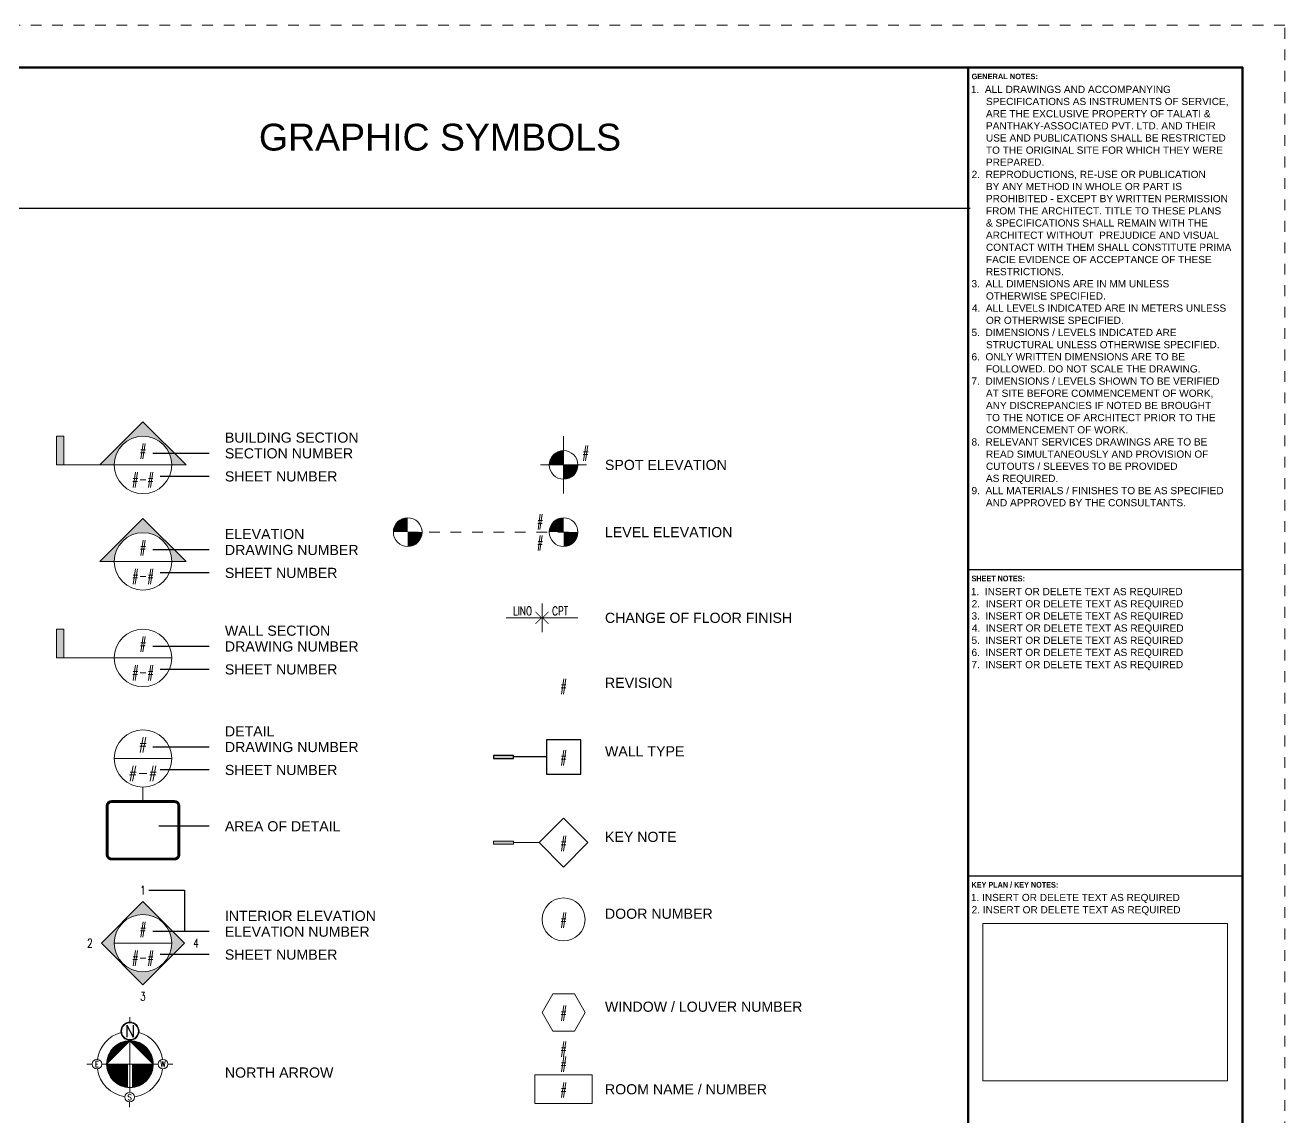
# Paper-space layout 'Symbols A2-1' of a CAD drawing. Header units: inches. Extents: x 0 to 23.5, y -3.2 to 17.1.
# Drawn here: x 11.75 to 23.5, y 6.95 to 17.13 of the extents above; entities that cross this region are included whole.
import ezdxf
from ezdxf.enums import TextEntityAlignment as Align

# ---------------------------------------------------------------- set-up
doc = ezdxf.new("R2010")
doc.units = ezdxf.units.IN
doc.linetypes.add('DASHDOT', pattern=[1, 0.5, -0.25, 0, -0.25])
doc.linetypes.add('HIDDEN', pattern=[0.375, 0.25, -0.125])
for name, color, linetype, lineweight in [('A-ANNO-SYMB', 152, 'Continuous', 5), ('A-DOOR-IDEN', 4, 'Continuous', 5), ('A-GLAZ-IDEN', 4, 'Continuous', 5), ('A-ROOM-IDEN', 10, 'Continuous', 5), ('G-ANNO-TEXT', 3, 'Continuous', 15), ('G-ANNO-TEXT-BOLD', 1, 'Continuous', 15), ('G-ANNO-TTLB', 7, 'Continuous', 50), ('G-PAPR-MEDM', 6, 'Continuous', 30), ('G-PAPR-THCK', 4, 'Continuous', 100), ('G-PAPR-THIN', 20, 'Continuous', 5)]:
    doc.layers.add(name, color=color, linetype=linetype, lineweight=lineweight)
doc.layers.add('A-ANNO-TXT', color=4, linetype='Continuous')
doc.layers.add('A-WALL', color=152, linetype='Continuous')
doc.layers.add('G-ANNO-REFR', color=253, linetype='DASHDOT', lineweight=5, plot=False)
doc.styles.add('C2', font='romanc.shx')
doc.styles.add('C3', font='romanc.shx', dxfattribs={"width": 0.9, "height": 9})
doc.styles.add('LLARGE', font='arial.ttf', dxfattribs={"height": 0.25})
doc.styles.add('NOTES', font='arial.ttf', dxfattribs={"height": 2})
doc.styles.add('NOTES_ROMANS', font='romans.shx', dxfattribs={"width": 0.75})
doc.styles.add('Small text', font='arial.ttf', dxfattribs={"height": 2.4})
doc.styles.add('SUB-TITLE', font='swisscb.ttf')
doc.styles.add('SUB-TITLE-2', font='swissc.ttf')
doc.styles.add('TITLE', font='swisscb.ttf')

# ---------------------------------------------------------------- blocks, each defined once
blk = doc.blocks.new('KEY CONTAINER')
blk.add_lwpolyline([(0, 0), (67.86, 0), (67.86, 43.58), (0, 43.58)], close=True)
blk = doc.blocks.new('*U171')
at = {"layer": 'G-ANNO-REFR'}
blk.add_lwpolyline([(0, 0), (597, 0), (597, 435), (0, 435)], close=True, dxfattribs=at)
at = {"layer": 'G-PAPR-MEDM'}
for points in [[(522, 306.09), (587, 306.09)], [(522, 233.49), (587, 233.49)]]:
    blk.add_lwpolyline(points, dxfattribs=at)
at = {"layer": 'G-PAPR-THCK'}
blk.add_lwpolyline([(20, 425), (587, 425), (587, 10), (20, 10)], close=True, dxfattribs=at)
blk.add_lwpolyline([(522, 10), (522, 425)], dxfattribs=at)
at = {"layer": 'G-PAPR-THIN'}
blk.add_lwpolyline([(522, 425), (587, 425), (587, 10), (522, 10)], close=True, dxfattribs=at)
at = {"layer": 'G-PAPR-THIN', "xscale": 0.8552631579099921, "yscale": 0.8552631579099921, "zscale": 0.8552631579099921}
blk.add_blockref('KEY CONTAINER', (525.42, 184.92), dxfattribs=at)
at = {"layer": 'G-ANNO-TEXT'}
for tag, p, height, style in [('GENERAL_NOTES_001', (522.6, 418.95), 1.71, 'NOTES'), ('GENERAL_NOTES_002', (522.86, 416.07), 1.71, 'NOTES'), ('GENERAL_NOTES_003', (522.86, 413.19), 1.71, 'NOTES'), ('GENERAL_NOTES_004', (522.86, 410.31), 1.71, 'NOTES'), ('GENERAL_NOTES_005', (522.86, 407.43), 1.71, 'NOTES'), ('GENERAL_NOTES_006', (522.86, 404.55), 1.71, 'NOTES'), ('GENERAL_NOTES_007', (522.86, 401.7), 1.71, 'NOTES'), ('GENERAL_NOTES_008', (522.79, 398.82), 1.71, 'NOTES'), ('GENERAL_NOTES_009', (522.86, 395.93), 1.71, 'NOTES'), ('GENERAL_NOTES_010', (522.86, 393.05), 1.71, 'NOTES'), ('GENERAL_NOTES_011', (522.86, 390.17), 1.71, 'NOTES'), ('GENERAL_NOTES_012', (522.86, 387.29), 1.71, 'NOTES'), ('GENERAL_NOTES_013', (522.86, 384.41), 1.71, 'NOTES'), ('GENERAL_NOTES_014', (522.86, 381.53), 1.71, 'NOTES'), ('GENERAL_NOTES_015', (522.86, 378.65), 1.71, 'NOTES'), ('GENERAL_NOTES_016', (522.86, 375.77), 1.71, 'NOTES'), ('GENERAL_NOTES_017', (522.75, 372.89), 1.71, 'NOTES'), ('GENERAL_NOTES_018', (522.86, 370), 1.71, 'NOTES'), ('GENERAL_NOTES_019', (522.82, 367.12), 1.71, 'NOTES'), ('GENERAL_NOTES_020', (522.86, 364.24), 1.71, 'NOTES'), ('GENERAL_NOTES_021', (522.76, 361.36), 1.71, 'NOTES'), ('GENERAL_NOTES_022', (522.86, 358.48), 1.71, 'NOTES'), ('GENERAL_NOTES_023', (522.77, 355.6), 1.71, 'NOTES'), ('GENERAL_NOTES_024', (522.86, 352.72), 1.71, 'NOTES'), ('GENERAL_NOTES_025', (522.74, 349.84), 1.71, 'NOTES'), ('GENERAL_NOTES_026', (522.86, 346.96), 1.71, 'NOTES'), ('GENERAL_NOTES_027', (522.86, 344.07), 1.71, 'NOTES'), ('GENERAL_NOTES_028', (522.86, 341.19), 1.71, 'NOTES'), ('GENERAL_NOTES_029', (522.86, 338.31), 1.71, 'NOTES'), ('GENERAL_NOTES_030', (522.76, 335.43), 1.71, 'NOTES'), ('GENERAL_NOTES_031', (522.86, 332.55), 1.71, 'NOTES'), ('GENERAL_NOTES_032', (522.86, 329.67), 1.71, 'NOTES'), ('GENERAL_NOTES_033', (522.86, 326.79), 1.71, 'NOTES'), ('GENERAL_NOTES_034', (522.76, 323.91), 1.71, 'NOTES'), ('GENERAL_NOTES_035', (522.86, 321.02), 1.71, 'NOTES'), ('SHEET_NOTES_001', (522.6, 299.97), 1.71, 'NOTES'), ('SHEET_NOTES_002', (522.79, 297.09), 1.71, 'NOTES'), ('SHEET_NOTES_003', (522.75, 294.21), 1.71, 'NOTES'), ('SHEET_NOTES_004', (522.82, 291.33), 1.71, 'NOTES'), ('SHEET_NOTES_005', (522.76, 288.45), 1.71, 'NOTES'), ('SHEET_NOTES_006', (522.77, 285.57), 1.71, 'NOTES'), ('SHEET_NOTES_007', (522.74, 282.68), 1.71, 'NOTES'), ('KEY_NOTES_001', (522.6, 227.5), 1.71, 'NOTES'), ('KEY_NOTES_002', (522.79, 224.62), 1.71, 'NOTES'), ('CLIENTNAME', (522.76, 103.62), 2.57, 'SUB-TITLE-2'), ('CLIENTADDRESS1', (522.76, 100.14), 1.71, 'SUB-TITLE-2'), ('CLIENTADDRESS2', (522.76, 97.24), 1.71, 'SUB-TITLE-2'), ('CLIENTPHONE', (522.76, 94.39), 1.71, 'SUB-TITLE-2'), ('DRAWING_NO', (538.25, 58.25), 3.42, 'SUB-TITLE-2')]:
    blk.add_attdef(tag, p, '', height=height, dxfattribs=dict(at, style=style))
at = {"layer": 'G-ANNO-TEXT', "style": 'SUB-TITLE-2'}
for tag, p in [('REV_NO14', (524.7, 172.4)), ('REV_DATE14', (532.24, 172.4)), ('DRAWN_BY14', (542.01, 172.4)), ('CHECKED_BY14', (552.92, 172.4)), ('REV_NO13', (524.7, 168.98)), ('REV_DATE13', (532.24, 168.98)), ('DRAWN_BY13', (542.01, 168.98)), ('CHECKED_BY13', (552.92, 168.98)), ('REV_NO12', (524.7, 165.56)), ('REV_DATE12', (532.24, 165.56)), ('DRAWN_BY12', (542.01, 165.56)), ('CHECKED_BY12', (552.92, 165.56)), ('REV_NO11', (524.7, 162.14)), ('REV_DATE11', (532.24, 162.14)), ('DRAWN_BY11', (542.01, 162.14)), ('CHECKED_BY11', (552.92, 162.14)), ('REV_NO10', (524.7, 158.72)), ('REV_DATE10', (532.24, 158.72)), ('DRAWN_BY10', (542.01, 158.72)), ('CHECKED_BY10', (552.92, 158.72)), ('REV_NO9', (524.7, 155.3)), ('REV_DATE9', (532.24, 155.3)), ('DRAWN_BY9', (542.01, 155.3)), ('CHECKED_BY9', (552.92, 155.3)), ('REV_NO8', (524.7, 151.88)), ('REV_DATE8', (532.24, 151.88)), ('DRAWN_BY8', (542.01, 151.88)), ('CHECKED_BY8', (552.92, 151.88)), ('REV_NO7', (524.7, 148.46)), ('REV_DATE7', (532.24, 148.46)), ('DRAWN_BY7', (542.01, 148.46)), ('CHECKED_BY7', (552.92, 148.46)), ('REV_NO6', (524.7, 145.03)), ('REV_DATE6', (532.24, 145.03)), ('DRAWN_BY6', (542.01, 145.03)), ('CHECKED_BY6', (552.92, 145.03)), ('REV_NO5', (524.7, 141.61)), ('REV_DATE5', (532.24, 141.61)), ('DRAWN_BY5', (542.01, 141.61)), ('CHECKED_BY5', (552.92, 141.61)), ('REV_NO4', (524.7, 138.19)), ('REV_DATE4', (532.24, 138.19)), ('DRAWN_BY4', (542.01, 138.19)), ('CHECKED_BY4', (552.92, 138.19)), ('REV_NO3', (524.7, 134.77)), ('REV_DATE3', (532.24, 134.77)), ('DRAWN_BY3', (542.01, 134.77)), ('CHECKED_BY3', (552.92, 134.77)), ('REV_NO2', (524.7, 131.35)), ('REV_DATE2', (532.24, 131.35)), ('DRAWN_BY2', (542.01, 131.35)), ('CHECKED_BY2', (552.92, 131.35)), ('REV_NO1', (524.7, 127.93)), ('REV_DATE1', (532.24, 127.93)), ('DRAWN_BY1', (542.01, 127.93)), ('CHECKED_BY1', (552.92, 127.93)), ('REV_NO0', (524.7, 124.51)), ('REV_DATE0', (532.24, 124.51)), ('DRAWN_BY0', (542.01, 124.51)), ('CHECKED_BY0', (552.92, 124.51))]:
    blk.add_attdef(tag, text='', height=1.37, dxfattribs=at).set_placement(p, align=Align.MIDDLE)
for tag, p in [('REV_DESCRIPTION14', (559.75, 172.4)), ('REV_DESCRIPTION13', (559.75, 168.98)), ('REV_DESCRIPTION12', (559.75, 165.56)), ('REV_DESCRIPTION11', (559.75, 162.14)), ('REV_DESCRIPTION10', (559.75, 158.72)), ('REV_DESCRIPTION9', (559.75, 155.3)), ('REV_DESCRIPTION8', (559.75, 151.88)), ('REV_DESCRIPTION7', (559.75, 148.46)), ('REV_DESCRIPTION6', (559.75, 145.03)), ('REV_DESCRIPTION5', (559.75, 141.61)), ('REV_DESCRIPTION4', (559.75, 138.19)), ('REV_DESCRIPTION3', (559.75, 134.77)), ('REV_DESCRIPTION2', (559.75, 131.35)), ('REV_DESCRIPTION1', (559.75, 127.93)), ('REV_DESCRIPTION0', (559.75, 124.51))]:
    blk.add_attdef(tag, text='', height=1.37, dxfattribs=at).set_placement(p, align=Align.MIDDLE_LEFT)
for tag, p in [('PROJECT_NAME1', (538.25, 91.88)), ('PROJECT_NAME2', (538.25, 88.46)), ('PROJECT_CODE', (538.25, 84.41)), ('RELEASE', (538.25, 80.62)), ('STAGE', (538.25, 76.76)), ('DRAWING_TITLE', (538.25, 72.91))]:
    blk.add_attdef(tag, text='', height=2.05, dxfattribs=at).set_placement(p, align=Align.TOP_LEFT)
at = {"layer": 'G-ANNO-TEXT'}
for tag, height, style, p in [('CURRENT_REV', 3.42, 'TITLE', (579.3, 58.25)), ('DRAWN_BY', 2.05, 'SUB-TITLE-2', (529.7, 50.63)), ('CHECKED_BY', 2.05, 'SUB-TITLE-2', (545.95, 50.63)), ('SCALE', 2.05, 'SUB-TITLE-2', (563.05, 50.63)), ('ISSUE_DATE', 2.05, 'SUB-TITLE-2', (579.3, 50.63))]:
    blk.add_attdef(tag, text='', height=height, dxfattribs=dict(at, style=style)).set_placement(p, align=Align.CENTER)
at = {"layer": 'G-ANNO-TEXT', "style": 'SUB-TITLE'}
blk.add_attdef('FILE_NAME', text='', height=1.37, rotation=90, dxfattribs=at).set_placement((587.85, 19.35), align=Align.TOP_LEFT)
at = {"layer": 'G-PAPR-MEDM', "style": 'TITLE'}
blk.add_text('GENERAL NOTES:', height=1.2829, dxfattribs=at).set_placement((522.76, 422.22))
at = {"layer": 'G-PAPR-MEDM', "lineweight": 50, "style": 'TITLE'}
for s, p in [('SHEET NOTES:', (522.76, 303.25)), ('KEY PLAN / KEY NOTES:', (522.76, 230.68))]:
    blk.add_text(s, height=1.3684, dxfattribs=at).set_placement(p)
blk = doc.blocks.new('*U64')
blk.add_line((-10, 0), (10, 0))
blk.add_circle((0, 0), 10)
at = {"color": 7, "style": 'NOTES_ROMANS'}
for tag, p in [('DRAWINGNUMBER', (0, 5)), ('SHEETNUMBER', (0, -5))]:
    blk.add_attdef(tag, text='', height=3.5, dxfattribs=at).set_placement(p, align=Align.MIDDLE_CENTER)
blk = doc.blocks.new('*U65')
h = blk.add_hatch(color=256)
h.dxf.hatch_style = 1
h.paths.add_polyline_path([(0, 15), (-15, 0), (-10, 0, -1), (10, 0), (15, 0)])
for p, q in [((-15, 0), (0, 15)), ((15, 0), (0, 15)), ((-15, 0), (15, 0))]:
    blk.add_line(p, q)
blk.add_circle((0, 0), 10)
at = {"color": 7, "style": 'NOTES_ROMANS', "width": 0.75}
for tag, p in [('DRAWINGNUMBER', (0, 5)), ('SHEETNUMBER', (0, -5))]:
    blk.add_attdef(tag, text='', height=3.5, dxfattribs=at).set_placement(p, align=Align.MIDDLE_CENTER)
blk = doc.blocks.new('*U66')
h = blk.add_hatch(color=256)
h.dxf.hatch_style = 1
h.paths.add_polyline_path([(14.5, 0), (0, 14.5), (-14.5, 0), (0, -14.5)])
h.paths.add_polyline_path([(-10, 0, -1), (10, 0, -1)], flags=16)
blk.add_line((-10, 0), (10, 0))
for points in [[(-14.5, 0), (0, 14.5), (14.5, 0)], [(-14.5, 0), (0, -14.5), (14.5, 0)]]:
    blk.add_lwpolyline(points)
blk.add_circle((0, 0), 10)
at = {"color": 7, "style": 'NOTES_ROMANS', "width": 0.75}
for tag, p in [('ELEVATIONGNUMBER', (0, 5)), ('SHEETNUMBER', (0, -5))]:
    blk.add_attdef(tag, text='', height=3.5, dxfattribs=at).set_placement(p, align=Align.MIDDLE_CENTER)
blk = doc.blocks.new('Spot Elevation')
at = {"layer": 'A-ANNO-SYMB'}
h = blk.add_hatch(color=8, dxfattribs=at)
h.dxf.hatch_style = 1
h.paths.add_polyline_path([(0, 0), (0, 5, 0.414214), (-5, 0)])
h = blk.add_hatch(color=8, dxfattribs=at)
h.dxf.hatch_style = 1
h.paths.add_polyline_path([(5, 0), (0, 0), (0, -5, 0.414214)])
at = {"layer": 'A-ANNO-SYMB', "color": 8}
for p, q in [((0, 10), (0, -10)), ((-8, 0), (8, 0))]:
    blk.add_line(p, q, dxfattribs=at)
blk.add_circle((0, 0), 5, dxfattribs=at)
at = {"color": 7, "style": 'LLARGE', "width": 0.75}
blk.add_attdef('SPOTELEVATION', text='', height=3.5, dxfattribs=at).set_placement((6.5, 1.5), align=Align.BOTTOM_LEFT)
blk = doc.blocks.new('REVISION')
at = {"layer": 'G-ANNO-TEXT', "style": 'SUB-TITLE'}
for tag, p in [('REV_NO', (3.16, 2)), ('REV_DATE', (11.97, 2)), ('DRAWN_BY', (23.4, 2)), ('CHECKED_BY', (36.16, 2))]:
    blk.add_attdef(tag, text='', height=1.6, dxfattribs=at).set_placement(p, align=Align.MIDDLE)
blk.add_attdef('REV_DESCRIPTION', text='', height=1.6, dxfattribs=at).set_placement((44.14, 2), align=Align.MIDDLE_LEFT)
blk = doc.blocks.new('Door Number')
blk.add_circle((0, 0), 7.5)
at = {"style": 'LLARGE', "width": 0.75}
blk.add_attdef('DOORNUMBER', text='', height=3.5, dxfattribs=at).set_placement((0, 0), align=Align.MIDDLE_CENTER)
blk = doc.blocks.new('Window Number')
blk.add_lwpolyline([(-7.5, 0), (-3.75, -6.5), (3.75, -6.5), (7.5, 0), (3.75, 6.5), (-3.75, 6.5)], close=True)
at = {"style": 'LLARGE', "width": 0.75}
blk.add_attdef('WINDOWNUMBER', text='', height=3.5, dxfattribs=at).set_placement((0, 0), align=Align.MIDDLE_CENTER)
blk = doc.blocks.new('Room Name-Number')
blk.add_line((-10, -5), (10, -5))
blk.add_lwpolyline([(10, -5), (10, 5), (-10, 5), (-10, -5)])
at = {"color": 7, "style": 'LLARGE', "width": 0.75}
for tag, p in [('ROOMNAME1', (0, 14.25)), ('ROOMNAME2', (0, 9)), ('ROOMNUMBER', (0, 0))]:
    blk.add_attdef(tag, text='', height=3.5, dxfattribs=at).set_placement(p, align=Align.MIDDLE_CENTER)
blk = doc.blocks.new('Building Section')
h = blk.add_hatch(color=256)
h.dxf.hatch_style = 1
h.paths.add_polyline_path([(0, 15), (-15, 0), (-10, 0, -1), (10, 0), (15, 0)])
h = blk.add_hatch(color=256)
h.dxf.hatch_style = 1
h.paths.add_polyline_path([(-30.1, 0), (-27.6, 0), (-27.6, 10), (-30.1, 10)])
for p, q in [((-15, 0), (0, 15)), ((15, 0), (0, 15)), ((-15, 0), (15, 0))]:
    blk.add_line(p, q)
blk.add_lwpolyline([(-30.1, 0), (-27.6, 0), (-27.6, 10), (-30.1, 10)], close=True)
blk.add_lwpolyline([(-10, 0), (-30.1, 0)])
blk.add_circle((0, 0), 10)
at = {"color": 7, "style": 'NOTES_ROMANS', "width": 0.75}
for tag, p in [('SECTIONNUMBER', (0, 5)), ('SHEETNUMBER', (0, -5))]:
    blk.add_attdef(tag, text='', height=3.5, dxfattribs=at).set_placement(p, align=Align.MIDDLE_CENTER)
blk = doc.blocks.new('Wall Section')
h = blk.add_hatch(color=256)
h.dxf.hatch_style = 1
h.paths.add_polyline_path([(-30.1, 0), (-27.6, 0), (-27.6, 10), (-30.1, 10)])
for p, q in [((-30.1, 0), (-10, 0)), ((-10, 0), (10, 0))]:
    blk.add_line(p, q)
blk.add_lwpolyline([(-30.1, 0), (-27.6, 0), (-27.6, 10), (-30.1, 10)], close=True)
blk.add_circle((0, 0), 10)
at = {"color": 7, "style": 'NOTES_ROMANS', "width": 0.75}
for tag, p in [('DRAWINGNUMBER', (0, 5)), ('SHEETNUMBER', (0, -5))]:
    blk.add_attdef(tag, text='', height=3.5, dxfattribs=at).set_placement(p, align=Align.MIDDLE_CENTER)
blk = doc.blocks.new('Keynote')
h = blk.add_hatch(color=256)
h.dxf.hatch_style = 1
h.paths.add_polyline_path([(-17.48, -0.5), (-17.48, 0.5), (-24.48, 0.5), (-24.48, -0.5)])
for points in [[(0, 8.49), (-8.49, 0), (0, -8.49), (8.49, 0)], [(-24.48, -0.5), (-17.48, -0.5), (-17.48, 0.5), (-24.48, 0.5)]]:
    blk.add_lwpolyline(points, close=True)
blk.add_lwpolyline([(-8.49, 0), (-17.48, 0)])
at = {"style": 'NOTES_ROMANS', "width": 0.75}
blk.add_attdef('KEYNOTE', text='', height=3.5, dxfattribs=at).set_placement((0, 0), align=Align.MIDDLE_CENTER)
blk = doc.blocks.new('Wall Type')
h = blk.add_hatch(color=256)
h.dxf.hatch_style = 1
h.paths.add_polyline_path([(-17.48, -0.5), (-17.48, 0.5), (-24.48, 0.5), (-24.48, -0.5)])
for points in [[(6, 6), (-6, 6), (-6, -6), (6, -6)], [(-24.48, -0.5), (-17.48, -0.5), (-17.48, 0.5), (-24.48, 0.5)]]:
    blk.add_lwpolyline(points, close=True)
blk.add_lwpolyline([(-6, 0), (-17.48, 0)])
at = {"style": 'NOTES_ROMANS', "width": 0.75}
blk.add_attdef('WALLTYPE', text='', height=3.5, dxfattribs=at).set_placement((0, 0), align=Align.MIDDLE_CENTER)
blk = doc.blocks.new('*U156')
at = {"layer": 'A-ANNO-SYMB'}
h = blk.add_hatch(color=8, dxfattribs=at)
h.dxf.hatch_style = 1
h.paths.add_polyline_path([(-54.32, 0), (-54.32, 5, 0.414214), (-59.32, 0)])
h = blk.add_hatch(color=8, dxfattribs=at)
h.dxf.hatch_style = 1
h.paths.add_polyline_path([(0, 0), (0, 5, 0.414214), (-5, 0)])
h = blk.add_hatch(color=8, dxfattribs=at)
h.dxf.hatch_style = 1
h.paths.add_polyline_path([(-49.32, 0), (-54.32, 0), (-54.32, -5, 0.414214)])
h = blk.add_hatch(color=8, dxfattribs=at)
h.dxf.hatch_style = 1
h.paths.add_polyline_path([(5, 0), (0, 0), (0, -5, 0.414214)])
at = {"layer": 'A-ANNO-SYMB', "color": 8, "linetype": 'HIDDEN', "ltscale": 10}
blk.add_line((-54.32, 0), (5, 0), dxfattribs=at)
at = {"layer": 'A-ANNO-SYMB', "color": 8}
for centre in [(-54.32, 0), (0, 0)]:
    blk.add_circle(centre, 5, dxfattribs=at)
at = {"color": 7, "style": 'NOTES_ROMANS', "width": 0.75}
for tag, p in [('LEVEL', (-7, 1)), ('ELEVATION', (-7, -6.33))]:
    blk.add_attdef(tag, text='', height=3.5, dxfattribs=at).set_placement(p, align=Align.BOTTOM_RIGHT)
blk = doc.blocks.new('*X0')
at = {"color": 0}
for p, q in [((3700.1, 298.1), (3715.1, 298.1)), ((3700.5, 298.8), (3714.8, 298.8)), ((3701.1, 299.4), (3714.6, 299.4)), ((3701.6, 300), (3714.3, 300)), ((3702.2, 300.6), (3714, 300.6)), ((3702.8, 301.2), (3713.7, 301.2)), ((3703.4, 301.9), (3713.4, 301.9)), ((3704.1, 302.5), (3713.1, 302.5)), ((3704.9, 303.1), (3712.8, 303.1)), ((3705.7, 303.8), (3712.5, 303.8)), ((3706.5, 304.4), (3712.3, 304.4)), ((3707.5, 305), (3712, 305)), ((3708.5, 305.6), (3711.7, 305.6)), ((3709.6, 306.2), (3711.4, 306.2)), ((3710.9, 306.9), (3711.1, 306.9)), ((3711.3, 306.9), (3735.5, 306.9)), ((3712.3, 307.5), (3734.1, 307.5)), ((3713, 306.2), (3736.8, 306.2)), ((3714, 308.1), (3732.4, 308.1)), ((3714.7, 305.6), (3737.9, 305.6)), ((3716.1, 308.8), (3730.3, 308.8)), ((3716.4, 305), (3738.9, 305)), ((3718.1, 304.4), (3739.8, 304.4)), ((3719.4, 309.4), (3727, 309.4)), ((3719.8, 303.8), (3740.7, 303.8)), ((3721.5, 303.1), (3741.5, 303.1)), ((3723.1, 302.5), (3742.2, 302.5)), ((3724.8, 301.9), (3742.9, 301.9)), ((3726.5, 301.2), (3743.6, 301.2)), ((3728.2, 300.6), (3744.2, 300.6)), ((3729.9, 300), (3744.8, 300)), ((3731.6, 299.4), (3745.3, 299.4)), ((3733.3, 298.8), (3745.8, 298.8)), ((3735, 298.1), (3746.3, 298.1)), ((3694.2, 282.5), (3720.1, 282.5)), ((3694.3, 283.8), (3721.7, 283.8)), ((3694.3, 283.1), (3721.5, 283.1)), ((3694.4, 284.4), (3721.5, 284.4)), ((3694.5, 285), (3721.2, 285)), ((3694.6, 285.6), (3720.9, 285.6)), ((3694.7, 286.2), (3720.6, 286.2)), ((3694.9, 286.9), (3720.3, 286.9)), ((3695, 287.5), (3720, 287.5)), ((3695.2, 288.1), (3719.7, 288.1)), ((3695.3, 288.8), (3719.4, 288.8)), ((3695.5, 289.4), (3719.2, 289.4)), ((3695.7, 290), (3718.9, 290)), ((3696, 290.6), (3718.6, 290.6)), ((3696.2, 291.2), (3718.3, 291.2)), ((3696.4, 291.9), (3718, 291.9)), ((3696.7, 292.5), (3717.7, 292.5)), ((3697, 293.1), (3717.4, 293.1)), ((3697.3, 293.8), (3717.1, 293.8)), ((3697.6, 294.4), (3716.9, 294.4)), ((3698, 295), (3716.6, 295)), ((3698.4, 295.6), (3716.3, 295.6)), ((3698.7, 296.2), (3716, 296.2)), ((3699.2, 296.9), (3715.7, 296.9)), ((3699.6, 297.5), (3715.4, 297.5)), ((3736.7, 297.5), (3746.8, 297.5)), ((3738.3, 296.9), (3747.2, 296.9)), ((3740, 296.2), (3747.6, 296.2)), ((3741.7, 295.6), (3748, 295.6)), ((3743.4, 295), (3748.4, 295)), ((3745.1, 294.4), (3748.7, 294.4)), ((3745.8, 282.5), (3752.2, 282.5)), ((3746, 283.1), (3752.1, 283.1)), ((3746.2, 283.8), (3752, 283.8)), ((3746.5, 284.4), (3752, 284.4)), ((3746.7, 285), (3751.9, 285)), ((3746.8, 293.8), (3749.1, 293.8)), ((3746.9, 285.6), (3751.8, 285.6)), ((3747.2, 286.2), (3751.7, 286.2)), ((3747.4, 286.9), (3751.5, 286.9)), ((3747.6, 287.5), (3751.4, 287.5)), ((3747.9, 288.1), (3751.2, 288.1)), ((3748.1, 288.8), (3751, 288.8)), ((3748.3, 289.4), (3750.9, 289.4)), ((3748.5, 293.1), (3749.4, 293.1)), ((3748.6, 290), (3750.6, 290)), ((3748.8, 290.6), (3750.4, 290.6)), ((3749, 291.2), (3750.2, 291.2)), ((3749.2, 291.9), (3749.9, 291.9)), ((3749.5, 292.5), (3749.7, 292.5)), ((3694.2, 281.9), (3718.8, 281.9)), ((3694.2, 281.2), (3717.4, 281.2)), ((3694.2, 280.6), (3716.1, 280.6)), ((3694.2, 280), (3714.7, 280)), ((3694.2, 279.4), (3713.3, 279.4)), ((3694.2, 278.8), (3712, 278.8)), ((3694.3, 278.1), (3710.6, 278.1)), ((3694.3, 277.5), (3709.3, 277.5)), ((3694.4, 276.9), (3707.9, 276.9)), ((3694.5, 276.2), (3706.5, 276.2)), ((3694.6, 275.6), (3705.2, 275.6)), ((3694.7, 275), (3703.8, 275)), ((3694.8, 274.4), (3702.5, 274.4)), ((3695, 273.8), (3701.1, 273.8)), ((3695.1, 273.1), (3699.8, 273.1)), ((3695.3, 272.5), (3698.4, 272.5)), ((3695.5, 271.9), (3697, 271.9)), ((3695.9, 270.6), (3696, 270.6)), ((3696.2, 270), (3696.3, 270)), ((3696.4, 269.4), (3696.6, 269.4)), ((3696.7, 268.8), (3696.9, 268.8)), ((3697, 268.1), (3697.2, 268.1)), ((3697.3, 267.5), (3697.4, 267.5)), ((3697.6, 266.9), (3697.7, 266.9)), ((3700.5, 266.9), (3729.5, 266.9)), ((3701.9, 267.5), (3729.2, 267.5)), ((3703.2, 268.1), (3728.9, 268.1)), ((3704.6, 268.8), (3728.6, 268.8)), ((3706, 269.4), (3728.4, 269.4)), ((3707.3, 270), (3728.1, 270)), ((3708.7, 270.6), (3727.8, 270.6)), ((3710, 271.2), (3727.5, 271.2)), ((3711.4, 271.9), (3727.2, 271.9)), ((3712.8, 272.5), (3726.9, 272.5)), ((3714.1, 273.1), (3726.6, 273.1)), ((3715.5, 273.8), (3726.3, 273.8)), ((3716.8, 274.4), (3726.1, 274.4)), ((3718.2, 275), (3725.8, 275)), ((3719.6, 275.6), (3725.5, 275.6)), ((3720.9, 276.2), (3725.2, 276.2)), ((3722.3, 276.9), (3724.9, 276.9)), ((3723.6, 277.5), (3724.6, 277.5)), ((3740, 266.9), (3748.8, 266.9)), ((3740.2, 267.5), (3749.1, 267.5)), ((3740.5, 268.1), (3749.4, 268.1)), ((3740.7, 268.8), (3749.7, 268.8)), ((3740.9, 269.4), (3750, 269.4)), ((3741.1, 270), (3750.2, 270)), ((3741.4, 270.6), (3750.4, 270.6)), ((3741.6, 271.2), (3750.7, 271.2)), ((3741.8, 271.9), (3750.9, 271.9)), ((3742.1, 272.5), (3751.1, 272.5)), ((3742.3, 273.1), (3751.2, 273.1)), ((3742.5, 273.8), (3751.4, 273.8)), ((3742.8, 274.4), (3751.5, 274.4)), ((3743, 275), (3751.7, 275)), ((3743.2, 275.6), (3751.8, 275.6)), ((3743.5, 276.2), (3751.9, 276.2)), ((3743.7, 276.9), (3752, 276.9)), ((3743.9, 277.5), (3752, 277.5)), ((3744.2, 278.1), (3752.1, 278.1)), ((3744.4, 278.8), (3752.2, 278.8)), ((3744.6, 279.4), (3752.2, 279.4)), ((3744.9, 280), (3752.2, 280)), ((3745.1, 280.6), (3752.2, 280.6)), ((3745.3, 281.2), (3752.2, 281.2)), ((3745.5, 281.9), (3752.2, 281.9)), ((3698, 266.2), (3698, 266.2)), ((3698.3, 265.6), (3730.1, 265.6)), ((3698.7, 265), (3730.4, 265)), ((3699.1, 264.4), (3730.6, 264.4)), ((3699.2, 266.2), (3729.8, 266.2)), ((3699.6, 263.8), (3730.9, 263.8)), ((3700, 263.1), (3731.2, 263.1)), ((3700.5, 262.5), (3731.5, 262.5)), ((3701, 261.9), (3731.8, 261.9)), ((3701.6, 261.2), (3732.1, 261.2)), ((3702.1, 260.6), (3732.4, 260.6)), ((3702.7, 260), (3732.7, 260)), ((3703.4, 259.4), (3732.9, 259.4)), ((3704.1, 258.8), (3733.2, 258.8)), ((3704.8, 258.1), (3733.5, 258.1)), ((3705.6, 257.5), (3733.8, 257.5)), ((3706.5, 256.9), (3734.1, 256.9)), ((3707.4, 256.2), (3734.4, 256.2)), ((3708.4, 255.6), (3734.7, 255.6)), ((3709.5, 255), (3735, 255)), ((3710.8, 254.4), (3735.2, 254.4)), ((3712.2, 253.8), (3734.2, 253.8)), ((3713.8, 253.1), (3732.5, 253.1)), ((3715.9, 252.5), (3730.5, 252.5)), ((3719, 251.9), (3727.3, 251.9)), ((3735.4, 254.4), (3735.6, 254.4)), ((3735.6, 255), (3736.9, 255)), ((3735.8, 255.6), (3738, 255.6)), ((3736.1, 256.2), (3739, 256.2)), ((3736.3, 256.9), (3739.9, 256.9)), ((3736.5, 257.5), (3740.8, 257.5)), ((3736.8, 258.1), (3741.6, 258.1)), ((3737, 258.8), (3742.3, 258.8)), ((3737.2, 259.4), (3743, 259.4)), ((3737.4, 260), (3743.6, 260)), ((3737.7, 260.6), (3744.2, 260.6)), ((3737.9, 261.2), (3744.8, 261.2)), ((3738.1, 261.9), (3745.4, 261.9)), ((3738.4, 262.5), (3745.9, 262.5)), ((3738.6, 263.1), (3746.4, 263.1)), ((3738.8, 263.8), (3746.8, 263.8)), ((3739.1, 264.4), (3747.3, 264.4)), ((3739.3, 265), (3747.7, 265)), ((3739.5, 265.6), (3748.1, 265.6)), ((3739.8, 266.2), (3748.4, 266.2))]:
    blk.add_line(p, q, dxfattribs=at)
blk = doc.blocks.new('North')
for p, q in [((0.24, 54.54), (0.24, 57.81)), ((0.24, 9.46), (0.24, 42.92)), ((0, 0), (0, 3.27))]:
    blk.add_line(p, q)
blk.add_lwpolyline([(-14.75, 27.55), (0.24, 42.53), (15.23, 27.55), (1.79, 27.55), (1.79, 12.64), (-1.31, 12.64), (-1.31, 27.55)], close=True)
for points in [[(-27.4, 27.55), (-24.04, 27.55)], [(-17.84, 27.55), (0.24, 27.55), (18.33, 27.55)], [(24.52, 27.55), (27.88, 27.55)]]:
    blk.add_lwpolyline(points)
for centre, radius in [((0.24, 48.73), 5.81), ((0.24, 48.73), 5.42), ((0.24, 27.55), 14.99), ((-20.94, 27.55), 3.1), ((21.42, 27.55), 3.1), ((0.01, 6.37), 3.1)]:
    blk.add_circle(centre, radius)
for start, end in [(105.7624, 171.61238), (8.38762, 74.2376), (188.38762, 261.61238), (278.38762, 351.61238)]:
    blk.add_arc((0.24, 27.55), 21.18, start, end)
at = {"xscale": -0.5163749999963909, "yscale": 0.5163750000065193, "zscale": 0.5163749999998025, "rotation": 294.6914369037128}
blk.add_blockref('*X0', (671.71, -1779.76), dxfattribs=at)
at = {"width": 0.85}
for s, height, style, p in [('N', 7.75, 'C3', (0.24, 48.73)), ('E', 3.87, 'C2', (-20.94, 27.55)), ('W', 3.87, 'C2', (21.42, 27.55)), ('S', 3.87, 'C2', (0.01, 6.37))]:
    blk.add_text(s, height=height, dxfattribs=dict(at, style=style)).set_placement(p, align=Align.MIDDLE)

psp = doc.layouts.new('Symbols A2-1')

# ---------------------------------------------------------------- linework, layer by layer
at = {"layer": 'A-ANNO-SYMB'}
for p, q in [((16.574, 11.465), (16.574, 11.733)), ((16.24, 11.599), (16.909, 11.599)), ((12.851, 10.019), (12.851, 9.885))]:
    psp.add_line(p, q, dxfattribs=at)
for points in [[(16.513, 11.656, 0.00669, 0.00669, 0), (16.57, 11.599, 0.00669, 0.00669, 0), (16.513, 11.542, 0, 0, 0)], [(16.636, 11.656, 0.00669, 0.00669, 0), (16.579, 11.599, 0.00669, 0.00669, 0), (16.636, 11.542, 0, 0, 0)]]:
    psp.add_lwpolyline(points, format="xyseb", dxfattribs=at)
at = {"layer": 'A-ANNO-SYMB', "linetype": 'HIDDEN', "ltscale": 10, "const_width": 0.0268}
psp.add_lwpolyline([(12.557, 9.35), (13.146, 9.35, 0.414214), (13.186, 9.39), (13.186, 9.845, 0.414214), (13.146, 9.885), (12.557, 9.885, 0.414214), (12.517, 9.845), (12.517, 9.39, 0.414214)], format="xyb", close=True, dxfattribs=at)
at = {"layer": 'A-ANNO-TXT'}
for points in [[(13.467, 13.133), (12.943, 13.133)], [(13.467, 12.918), (13.01, 12.918)], [(13.467, 12.232), (12.943, 12.232)], [(13.467, 12.018), (13.01, 12.018)], [(13.467, 11.332), (12.943, 11.332)], [(13.467, 11.118), (13.01, 11.118)], [(13.467, 10.394), (12.943, 10.394)], [(13.467, 10.18), (13.01, 10.18)], [(13.467, 9.655), (12.998, 9.655)], [(12.905, 9.06), (13.238, 9.06), (13.238, 8.672)], [(13.467, 8.672), (12.943, 8.672)], [(13.467, 8.458), (13.01, 8.458)]]:
    psp.add_lwpolyline(points, dxfattribs=at)
at = {"layer": 'G-PAPR-MEDM'}
psp.add_line((20.567, 15.418), (0.788, 15.418), dxfattribs=at)

# ---------------------------------------------------------------- block references
at = {"layer": 'A-ANNO-SYMB', "xscale": 0.02677054453651893, "yscale": 0.02677054453651893, "zscale": 0.02677054453651893}
for name, p, values in [('Building Section', (12.851, 13.025), {'SHEETNUMBER': '#-#', 'SECTIONNUMBER': '#'}), ('*U65', (12.851, 12.125), {'DRAWINGNUMBER': '#', 'SHEETNUMBER': '#-#'}), ('*U156', (16.775, 12.398), {'ELEVATION': '#', 'LEVEL': '#'}), ('Wall Section', (12.851, 11.225), {'SHEETNUMBER': '#-#', 'DRAWINGNUMBER': '#'}), ('*U64', (12.851, 10.287), {'DRAWINGNUMBER': '#', 'SHEETNUMBER': '#-#'}), ('Keynote', (16.775, 9.502), {'KEYNOTE': '#'}), ('*U66', (12.851, 8.565), {'ELEVATIONGNUMBER': '#', 'SHEETNUMBER': '#-#'})]:
    psp.add_blockref(name, p, dxfattribs=at).add_auto_attribs(values)
at = {"layer": 'A-ANNO-SYMB'}
ref = psp.add_blockref('Spot Elevation', (16.775, 13.025), dxfattribs=dict(at, xscale=0.02677054453651893, yscale=0.02677054453651893, zscale=0.02677054453651893))
ref.add_attrib('SPOTELEVATION', '#', dxfattribs={"layer": '0', "color": 7, "height": 0.0937, "style": 'NOTES_ROMANS', "width": 0.75}).set_placement((16.949, 13.066), align=Align.BOTTOM_LEFT)
ref = psp.add_blockref('REVISION', (16.775, 10.966), dxfattribs=dict(at, xscale=0.02677054453651893, yscale=0.02677054453651893, zscale=0.02677054453651893))
ref.add_attrib('REVISION', '#', dxfattribs={"layer": '0', "color": 7, "height": 0.0937, "style": 'NOTES_ROMANS', "width": 0.75}).set_placement((16.775, 10.966), align=Align.MIDDLE_CENTER)
at = {"layer": 'A-ANNO-SYMB', "xscale": 0.0145229060609112, "yscale": 0.0145229060609112, "zscale": 0.0145229060609112}
psp.add_blockref('North', (12.726, 7.036), dxfattribs=at)
at = {"layer": 'A-DOOR-IDEN'}
ref = psp.add_blockref('Door Number', (16.775, 8.786), dxfattribs=dict(at, xscale=0.02677054453651893, yscale=0.02677054453651893, zscale=0.02677054453651893))
ref.add_attrib('DOORNUMBER', '#', dxfattribs={"layer": '0', "height": 0.0937, "style": 'NOTES_ROMANS', "width": 0.75}).set_placement((16.775, 8.786), align=Align.MIDDLE_CENTER)
at = {"layer": 'A-GLAZ-IDEN'}
ref = psp.add_blockref('Window Number', (16.775, 7.918), dxfattribs=dict(at, xscale=0.02677054453651893, yscale=0.02677054453651893, zscale=0.02677054453651893))
ref.add_attrib('WINDOWNUMBER', '#', dxfattribs={"layer": '0', "height": 0.0937, "style": 'NOTES_ROMANS', "width": 0.75}).set_placement((16.775, 7.918), align=Align.MIDDLE_CENTER)
at = {"layer": 'A-ROOM-IDEN'}
ref = psp.add_blockref('Room Name-Number', (16.775, 7.202), dxfattribs=dict(at, xscale=0.02677054453651893, yscale=0.02677054453651893, zscale=0.02677054453651893))
ref.add_attrib('ROOMNAME1', '#', dxfattribs={"layer": '0', "color": 7, "height": 0.0937, "style": 'NOTES_ROMANS', "width": 0.75}).set_placement((16.775, 7.583), align=Align.MIDDLE_CENTER)
ref.add_attrib('ROOMNAME2', '#', dxfattribs={"layer": '0', "color": 7, "height": 0.0937, "style": 'NOTES_ROMANS', "width": 0.75}).set_placement((16.775, 7.443), align=Align.MIDDLE_CENTER)
ref.add_attrib('ROOMNUMBER', '#', dxfattribs={"layer": '0', "color": 7, "height": 0.0937, "style": 'NOTES_ROMANS', "width": 0.75}).set_placement((16.775, 7.202), align=Align.MIDDLE_CENTER)
at = {"layer": 'A-WALL', "xscale": 0.02677054453651893, "yscale": 0.02677054453651893, "zscale": 0.02677054453651893}
psp.add_blockref('Wall Type', (16.775, 10.301), dxfattribs=at).add_auto_attribs({'WALLTYPE': '#'})
at = {"layer": 'G-ANNO-TTLB'}
ref = psp.add_blockref('*U171', (0, 0), dxfattribs=dict(at, xscale=0.03937007874015748, yscale=0.03937007874015748))
ref.add_attrib('GENERAL_NOTES_001', '1.  ALL DRAWINGS AND ACCOMPANYING', (20.575, 16.494), dxfattribs={"layer": 'G-ANNO-TEXT', "height": 0.06734, "style": 'NOTES'})
ref.add_attrib('SHEET_NOTES_001', '1.  INSERT OR DELETE TEXT AS REQUIRED', (20.575, 11.81), dxfattribs={"layer": 'G-ANNO-TEXT', "height": 0.06734, "style": 'NOTES'})
ref.add_attrib('KEY_NOTES_001', '1. INSERT OR DELETE TEXT AS REQUIRED', (20.575, 8.957), dxfattribs={"layer": 'G-ANNO-TEXT', "height": 0.06734, "style": 'NOTES'})
ref.add_attrib('GENERAL_NOTES_002', '     SPECIFICATIONS AS INSTRUMENTS OF SERVICE,', (20.585, 16.381), dxfattribs={"layer": 'G-ANNO-TEXT', "height": 0.06734, "style": 'NOTES'})
ref.add_attrib('GENERAL_NOTES_003', '     ARE THE EXCLUSIVE PROPERTY OF TALATI &', (20.585, 16.267), dxfattribs={"layer": 'G-ANNO-TEXT', "height": 0.06734, "style": 'NOTES'})
ref.add_attrib('GENERAL_NOTES_004', '     PANTHAKY-ASSOCIATED PVT. LTD. AND THEIR', (20.585, 16.154), dxfattribs={"layer": 'G-ANNO-TEXT', "height": 0.06734, "style": 'NOTES'})
ref.add_attrib('GENERAL_NOTES_005', '     USE AND PUBLICATIONS SHALL BE RESTRICTED', (20.585, 16.041), dxfattribs={"layer": 'G-ANNO-TEXT', "height": 0.06734, "style": 'NOTES'})
ref.add_attrib('GENERAL_NOTES_006', '     TO THE ORIGINAL SITE FOR WHICH THEY WERE', (20.585, 15.927), dxfattribs={"layer": 'G-ANNO-TEXT', "height": 0.06734, "style": 'NOTES'})
ref.add_attrib('GENERAL_NOTES_007', '     PREPARED.', (20.585, 15.815), dxfattribs={"layer": 'G-ANNO-TEXT', "height": 0.06734, "style": 'NOTES'})
ref.add_attrib('GENERAL_NOTES_008', '2.  REPRODUCTIONS, RE-USE OR PUBLICATION', (20.582, 15.701), dxfattribs={"layer": 'G-ANNO-TEXT', "height": 0.06734, "style": 'NOTES'})
ref.add_attrib('GENERAL_NOTES_009', '     BY ANY METHOD IN WHOLE OR PART IS', (20.585, 15.588), dxfattribs={"layer": 'G-ANNO-TEXT', "height": 0.06734, "style": 'NOTES'})
ref.add_attrib('GENERAL_NOTES_010', '     PROHIBITED - EXCEPT BY WRITTEN PERMISSION', (20.585, 15.475), dxfattribs={"layer": 'G-ANNO-TEXT', "height": 0.06734, "style": 'NOTES'})
ref.add_attrib('GENERAL_NOTES_011', '     FROM THE ARCHITECT. TITLE TO THESE PLANS', (20.585, 15.361), dxfattribs={"layer": 'G-ANNO-TEXT', "height": 0.06734, "style": 'NOTES'})
ref.add_attrib('GENERAL_NOTES_012', '     & SPECIFICATIONS SHALL REMAIN WITH THE', (20.585, 15.248), dxfattribs={"layer": 'G-ANNO-TEXT', "height": 0.06734, "style": 'NOTES'})
ref.add_attrib('GENERAL_NOTES_013', '     ARCHITECT WITHOUT  PREJUDICE AND VISUAL', (20.585, 15.134), dxfattribs={"layer": 'G-ANNO-TEXT', "height": 0.06734, "style": 'NOTES'})
ref.add_attrib('GENERAL_NOTES_014', '     CONTACT WITH THEM SHALL CONSTITUTE PRIMA', (20.585, 15.021), dxfattribs={"layer": 'G-ANNO-TEXT', "height": 0.06734, "style": 'NOTES'})
ref.add_attrib('GENERAL_NOTES_015', '     FACIE EVIDENCE OF ACCEPTANCE OF THESE', (20.585, 14.907), dxfattribs={"layer": 'G-ANNO-TEXT', "height": 0.06734, "style": 'NOTES'})
ref.add_attrib('GENERAL_NOTES_016', '     RESTRICTIONS.', (20.585, 14.794), dxfattribs={"layer": 'G-ANNO-TEXT', "height": 0.06734, "style": 'NOTES'})
ref.add_attrib('GENERAL_NOTES_017', '3.  ALL DIMENSIONS ARE IN MM UNLESS', (20.581, 14.681), dxfattribs={"layer": 'G-ANNO-TEXT', "height": 0.06734, "style": 'NOTES'})
ref.add_attrib('GENERAL_NOTES_018', '     OTHERWISE SPECIFIED.', (20.585, 14.567), dxfattribs={"layer": 'G-ANNO-TEXT', "height": 0.06734, "style": 'NOTES'})
ref.add_attrib('GENERAL_NOTES_019', '4.  ALL LEVELS INDICATED ARE IN METERS UNLESS', (20.584, 14.454), dxfattribs={"layer": 'G-ANNO-TEXT', "height": 0.06734, "style": 'NOTES'})
ref.add_attrib('GENERAL_NOTES_020', '     OR OTHERWISE SPECIFIED.', (20.585, 14.34), dxfattribs={"layer": 'G-ANNO-TEXT', "height": 0.06734, "style": 'NOTES'})
ref.add_attrib('GENERAL_NOTES_021', '5.  DIMENSIONS / LEVELS INDICATED ARE', (20.581, 14.227), dxfattribs={"layer": 'G-ANNO-TEXT', "height": 0.06734, "style": 'NOTES'})
ref.add_attrib('GENERAL_NOTES_022', '     STRUCTURAL UNLESS OTHERWISE SPECIFIED.', (20.585, 14.113), dxfattribs={"layer": 'G-ANNO-TEXT', "height": 0.06734, "style": 'NOTES'})
ref.add_attrib('GENERAL_NOTES_023', '6.  ONLY WRITTEN DIMENSIONS ARE TO BE', (20.581, 14), dxfattribs={"layer": 'G-ANNO-TEXT', "height": 0.06734, "style": 'NOTES'})
ref.add_attrib('GENERAL_NOTES_024', '     FOLLOWED. DO NOT SCALE THE DRAWING.', (20.585, 13.887), dxfattribs={"layer": 'G-ANNO-TEXT', "height": 0.06734, "style": 'NOTES'})
ref.add_attrib('GENERAL_NOTES_025', '7.  DIMENSIONS / LEVELS SHOWN TO BE VERIFIED', (20.58, 13.773), dxfattribs={"layer": 'G-ANNO-TEXT', "height": 0.06734, "style": 'NOTES'})
ref.add_attrib('GENERAL_NOTES_026', '     AT SITE BEFORE COMMENCEMENT OF WORK,', (20.585, 13.66), dxfattribs={"layer": 'G-ANNO-TEXT', "height": 0.06734, "style": 'NOTES'})
ref.add_attrib('GENERAL_NOTES_027', '     ANY DISCREPANCIES IF NOTED BE BROUGHT', (20.585, 13.546), dxfattribs={"layer": 'G-ANNO-TEXT', "height": 0.06734, "style": 'NOTES'})
ref.add_attrib('GENERAL_NOTES_028', '     TO THE NOTICE OF ARCHITECT PRIOR TO THE', (20.585, 13.433), dxfattribs={"layer": 'G-ANNO-TEXT', "height": 0.06734, "style": 'NOTES'})
ref.add_attrib('GENERAL_NOTES_029', '     COMMENCEMENT OF WORK.', (20.585, 13.319), dxfattribs={"layer": 'G-ANNO-TEXT', "height": 0.06734, "style": 'NOTES'})
ref.add_attrib('GENERAL_NOTES_030', '8.  RELEVANT SERVICES DRAWINGS ARE TO BE', (20.581, 13.206), dxfattribs={"layer": 'G-ANNO-TEXT', "height": 0.06734, "style": 'NOTES'})
ref.add_attrib('GENERAL_NOTES_031', '     READ SIMULTANEOUSLY AND PROVISION OF', (20.585, 13.092), dxfattribs={"layer": 'G-ANNO-TEXT', "height": 0.06734, "style": 'NOTES'})
ref.add_attrib('GENERAL_NOTES_032', '     CUTOUTS / SLEEVES TO BE PROVIDED', (20.585, 12.979), dxfattribs={"layer": 'G-ANNO-TEXT', "height": 0.06734, "style": 'NOTES'})
ref.add_attrib('GENERAL_NOTES_033', '     AS REQUIRED.', (20.585, 12.866), dxfattribs={"layer": 'G-ANNO-TEXT', "height": 0.06734, "style": 'NOTES'})
ref.add_attrib('GENERAL_NOTES_034', '9.  ALL MATERIALS / FINISHES TO BE AS SPECIFIED', (20.581, 12.752), dxfattribs={"layer": 'G-ANNO-TEXT', "height": 0.06734, "style": 'NOTES'})
ref.add_attrib('GENERAL_NOTES_035', '     AND APPROVED BY THE CONSULTANTS.', (20.585, 12.639), dxfattribs={"layer": 'G-ANNO-TEXT', "height": 0.06734, "style": 'NOTES'})
ref.add_attrib('SHEET_NOTES_002', '2.  INSERT OR DELETE TEXT AS REQUIRED', (20.582, 11.696), dxfattribs={"layer": 'G-ANNO-TEXT', "height": 0.06734, "style": 'NOTES'})
ref.add_attrib('SHEET_NOTES_003', '3.  INSERT OR DELETE TEXT AS REQUIRED', (20.581, 11.583), dxfattribs={"layer": 'G-ANNO-TEXT', "height": 0.06734, "style": 'NOTES'})
ref.add_attrib('SHEET_NOTES_004', '4.  INSERT OR DELETE TEXT AS REQUIRED', (20.584, 11.47), dxfattribs={"layer": 'G-ANNO-TEXT', "height": 0.06734, "style": 'NOTES'})
ref.add_attrib('SHEET_NOTES_005', '5.  INSERT OR DELETE TEXT AS REQUIRED', (20.581, 11.356), dxfattribs={"layer": 'G-ANNO-TEXT', "height": 0.06734, "style": 'NOTES'})
ref.add_attrib('SHEET_NOTES_006', '6.  INSERT OR DELETE TEXT AS REQUIRED', (20.581, 11.243), dxfattribs={"layer": 'G-ANNO-TEXT', "height": 0.06734, "style": 'NOTES'})
ref.add_attrib('SHEET_NOTES_007', '7.  INSERT OR DELETE TEXT AS REQUIRED', (20.58, 11.129), dxfattribs={"layer": 'G-ANNO-TEXT', "height": 0.06734, "style": 'NOTES'})
ref.add_attrib('KEY_NOTES_002', '2. INSERT OR DELETE TEXT AS REQUIRED', (20.582, 8.843), dxfattribs={"layer": 'G-ANNO-TEXT', "height": 0.06734, "style": 'NOTES'})

# ---------------------------------------------------------------- texts
at = {"layer": 'A-ANNO-SYMB', "style": 'NOTES_ROMANS', "width": 0.75}
psp.add_text('LINO', height=0.0803, dxfattribs=at).set_placement((16.481, 11.599), align=Align.BOTTOM_RIGHT)
psp.add_text('CPT', height=0.0803, dxfattribs=at).set_placement((16.668, 11.599), align=Align.BOTTOM_LEFT)
for s, p in [('1', (12.851, 9.06)), ('2', (12.356, 8.565)), ('4', (13.346, 8.565)), ('3', (12.851, 8.069))]:
    psp.add_text(s, height=0.0803, dxfattribs=at).set_placement(p, align=Align.MIDDLE_CENTER)
at = {"layer": 'G-ANNO-TEXT', "style": 'Small text'}
for s, height, p in [('BUILDING SECTION', 0.09456, (13.615, 13.28)), ('SECTION NUMBER', 0.09456, (13.615, 13.133)), ('SPOT ELEVATION', 0.09456, (17.161, 13.025)), ('SHEET NUMBER', 0.09456, (13.615, 12.918)), ('ELEVATION', 0.0946, (13.615, 12.38)), ('LEVEL ELEVATION', 0.09456, (17.161, 12.398)), ('DRAWING NUMBER', 0.09456, (13.615, 12.232)), ('SHEET NUMBER', 0.09456, (13.615, 12.018)), ('CHANGE OF FLOOR FINISH', 0.09456, (17.161, 11.599)), ('WALL SECTION', 0.09456, (13.615, 11.479)), ('DRAWING NUMBER', 0.09456, (13.615, 11.332)), ('SHEET NUMBER', 0.09456, (13.615, 11.118)), ('REVISION', 0.0946, (17.161, 10.993)), ('DETAIL', 0.0946, (13.615, 10.541)), ('DRAWING NUMBER', 0.09456, (13.615, 10.394)), ('WALL TYPE', 0.0946, (17.161, 10.354)), ('SHEET NUMBER', 0.09456, (13.615, 10.18)), ('AREA OF DETAIL', 0.09456, (13.615, 9.655)), ('KEY NOTE', 0.0946, (17.161, 9.556)), ('INTERIOR ELEVATION', 0.09456, (13.615, 8.819)), ('DOOR NUMBER', 0.09456, (17.161, 8.839)), ('ELEVATION NUMBER', 0.09456, (13.615, 8.672)), ('SHEET NUMBER', 0.09456, (13.615, 8.458)), ('WINDOW / LOUVER NUMBER', 0.09456, (17.161, 7.972)), ('NORTH ARROW', 0.09456, (13.615, 7.358)), ('ROOM NAME / NUMBER', 0.09456, (17.161, 7.202))]:
    psp.add_text(s, height=height, dxfattribs=at).set_placement(p, align=Align.MIDDLE_LEFT)
at = {"layer": 'G-ANNO-TEXT-BOLD', "style": 'LLARGE'}
psp.add_text('GRAPHIC SYMBOLS', height=0.25019, dxfattribs=at).set_placement((15.622, 16.082), align=Align.MIDDLE_CENTER)

doc.saveas('drawing.dxf')
